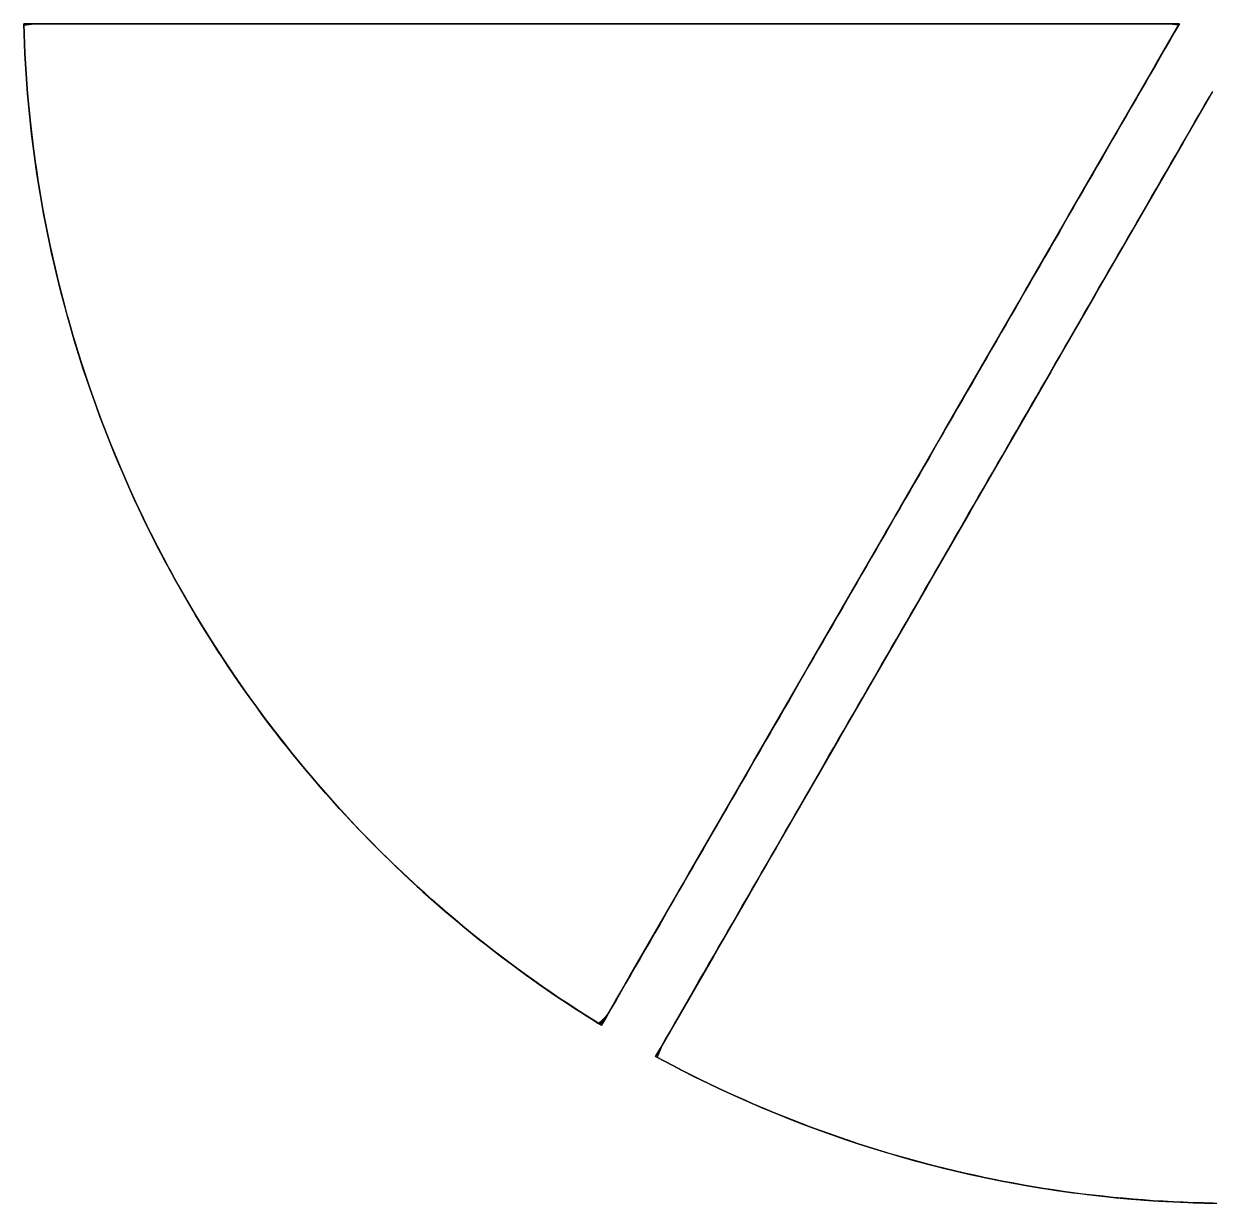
# Model space of a CAD drawing. Header units: millimetres. Extents: x -500 to 500, y -500 to 500.
# Drawn here: x -499.8 to -10, y -500 to -12.9 of the extents above; entities that cross this region are included whole.
import ezdxf

# ---------------------------------------------------------------- set-up
doc = ezdxf.new("R2010")
doc.units = ezdxf.units.MM
doc.layers.add('CUT', color=7, linetype='Continuous')

msp = doc.modelspace()

# ---------------------------------------------------------------- linework, layer by layer
at = {"layer": 'CUT'}
for points in [[(-499.834, -12.9), (-499.71, -17.037), (-499.551, -21.182), (-499.358, -25.326), (-499.131, -29.468), (-498.869, -33.608), (-498.573, -37.746), (-498.243, -41.881), (-497.878, -46.013), (-497.479, -50.142), (-497.046, -54.268), (-496.579, -58.39), (-496.077, -62.508), (-495.542, -66.622), (-494.972, -70.731), (-494.368, -74.835), (-493.73, -78.934), (-493.058, -83.028), (-492.352, -87.115), (-491.613, -91.197), (-490.839, -95.273), (-490.032, -99.342), (-489.191, -103.404), (-488.316, -107.459), (-487.408, -111.507), (-486.466, -115.547), (-485.49, -119.579), (-484.481, -123.603), (-483.439, -127.618), (-482.364, -131.625), (-481.255, -135.622), (-480.113, -139.61), (-478.939, -143.589), (-477.731, -147.558), (-476.49, -151.516), (-475.217, -155.464), (-473.91, -159.402), (-472.572, -163.328), (-471.2, -167.243), (-469.797, -171.147), (-468.36, -175.039), (-466.892, -178.918), (-465.392, -182.786), (-463.859, -186.641), (-462.295, -190.483), (-460.698, -194.312), (-459.07, -198.127), (-457.411, -201.929), (-455.72, -205.717), (-453.997, -209.491), (-452.243, -213.251), (-450.459, -216.995), (-448.643, -220.725), (-446.796, -224.44), (-444.919, -228.139), (-443.01, -231.823), (-441.072, -235.49), (-439.103, -239.141), (-437.104, -242.776), (-435.074, -246.394), (-433.015, -249.996), (-430.926, -253.58), (-428.807, -257.146), (-426.659, -260.695), (-424.482, -264.226), (-422.275, -267.739), (-420.039, -271.233), (-417.774, -274.708), (-415.481, -278.165), (-413.159, -281.603), (-410.808, -285.021), (-408.429, -288.419), (-406.022, -291.798), (-403.587, -295.157), (-401.124, -298.495), (-398.634, -301.813), (-396.116, -305.11), (-393.571, -308.385), (-390.999, -311.64), (-388.4, -314.873), (-385.774, -318.085), (-383.122, -321.275), (-380.443, -324.442), (-377.739, -327.588), (-375.008, -330.71), (-372.251, -333.81), (-369.469, -336.887), (-366.661, -339.941), (-363.828, -342.971), (-360.97, -345.978), (-358.087, -348.961), (-355.179, -351.92), (-352.247, -354.855), (-349.291, -357.765), (-346.311, -360.65), (-343.307, -363.511), (-340.279, -366.347), (-337.228, -369.158), (-334.153, -371.943), (-331.056, -374.702), (-327.936, -377.436), (-324.793, -380.144), (-321.628, -382.826), (-318.441, -385.481), (-315.232, -388.11), (-312.001, -390.712), (-308.748, -393.287), (-305.475, -395.835), (-302.18, -398.356), (-298.865, -400.849), (-295.529, -403.315), (-292.172, -405.753), (-288.796, -408.163), (-285.4, -410.545), (-281.984, -412.899), (-278.548, -415.224), (-275.094, -417.521), (-271.62, -419.789), (-268.128, -422.028), (-264.617, -424.238), (-261.089, -426.419), (-264.609, -424.243), (-268.12, -422.033), (-271.612, -419.794), (-275.085, -417.526), (-278.54, -415.229), (-281.975, -412.904), (-285.391, -410.551), (-288.788, -408.169), (-292.164, -405.759), (-295.521, -403.321), (-298.857, -400.855), (-302.172, -398.362), (-305.467, -395.841), (-308.741, -393.293), (-311.993, -390.718), (-315.224, -388.116), (-318.433, -385.487), (-321.62, -382.832), (-324.786, -380.15), (-327.928, -377.443), (-331.049, -374.709), (-334.146, -371.95), (-337.22, -369.164), (-340.272, -366.354), (-343.3, -363.518), (-346.304, -360.657), (-349.284, -357.772), (-352.24, -354.862), (-355.172, -351.927), (-358.08, -348.968), (-360.963, -345.985), (-363.821, -342.979), (-366.654, -339.948), (-369.462, -336.895), (-372.244, -333.818), (-375.001, -330.718), (-377.732, -327.595), (-380.437, -324.45), (-383.116, -321.282), (-385.768, -318.093), (-388.394, -314.881), (-390.993, -311.648), (-393.565, -308.393), (-396.11, -305.117), (-398.628, -301.821), (-401.118, -298.503), (-403.581, -295.165), (-406.016, -291.806), (-408.423, -288.427), (-410.802, -285.029), (-413.153, -281.611), (-415.475, -278.173), (-417.769, -274.717), (-420.034, -271.241), (-422.27, -267.747), (-424.476, -264.234), (-426.654, -260.704), (-428.802, -257.155), (-430.921, -253.588), (-433.01, -250.004), (-435.07, -246.403), (-437.099, -242.785), (-439.098, -239.15), (-441.067, -235.499), (-443.006, -231.831), (-444.914, -228.148), (-446.792, -224.449), (-448.638, -220.734), (-450.454, -217.004), (-452.239, -213.26), (-453.993, -209.5), (-455.716, -205.726), (-457.407, -201.938), (-459.066, -198.137), (-460.694, -194.321), (-462.291, -190.492), (-463.855, -186.65), (-465.388, -182.795), (-466.888, -178.928), (-468.357, -175.048), (-469.793, -171.156), (-471.197, -167.253), (-472.568, -163.337), (-473.907, -159.411), (-475.214, -155.474), (-476.487, -151.526), (-477.728, -147.567), (-478.936, -143.599), (-480.111, -139.62), (-481.253, -135.632), (-482.361, -131.634), (-483.437, -127.628), (-484.479, -123.613), (-485.488, -119.589), (-486.463, -115.557), (-487.405, -111.517), (-488.314, -107.469), (-489.189, -103.414), (-490.03, -99.352), (-490.837, -95.283), (-491.611, -91.207), (-492.351, -87.125), (-493.057, -83.037), (-493.729, -78.944), (-494.367, -74.845), (-494.97, -70.741), (-495.54, -66.632), (-496.076, -62.518), (-496.578, -58.4), (-497.045, -54.278), (-497.478, -50.152), (-497.877, -46.023), (-498.242, -41.891), (-498.572, -37.756), (-498.869, -33.618), (-499.13, -29.478), (-499.358, -25.336), (-499.551, -21.192), (-499.709, -17.047), (-499.834, -12.9)], [(-499.834, -12.9), (-495.854, -12.9), (-491.875, -12.9), (-487.896, -12.9), (-483.917, -12.9), (-479.938, -12.9), (-475.959, -12.9), (-471.979, -12.9), (-468, -12.9), (-464.021, -12.9), (-460.042, -12.9), (-456.063, -12.9), (-452.084, -12.9), (-448.104, -12.9), (-444.125, -12.9), (-440.146, -12.9), (-436.167, -12.9), (-432.188, -12.9), (-428.209, -12.9), (-424.229, -12.9), (-420.25, -12.9), (-416.271, -12.9), (-412.292, -12.9), (-408.313, -12.9), (-404.334, -12.9), (-400.354, -12.9), (-396.375, -12.9), (-392.396, -12.9), (-388.417, -12.9), (-384.438, -12.9), (-380.459, -12.9), (-376.479, -12.9), (-372.5, -12.9), (-368.521, -12.9), (-364.542, -12.9), (-360.563, -12.9), (-356.584, -12.9), (-352.604, -12.9), (-348.625, -12.9), (-344.646, -12.9), (-340.667, -12.9), (-336.688, -12.9), (-332.709, -12.9), (-328.729, -12.9), (-324.75, -12.9), (-320.771, -12.9), (-316.792, -12.9), (-312.813, -12.9), (-308.834, -12.9), (-304.854, -12.9), (-300.875, -12.9), (-296.896, -12.9), (-292.917, -12.9), (-288.938, -12.9), (-284.959, -12.9), (-280.979, -12.9), (-277, -12.9), (-273.021, -12.9), (-269.042, -12.9), (-265.063, -12.9), (-261.084, -12.9), (-257.104, -12.9), (-253.125, -12.9), (-249.146, -12.9), (-245.167, -12.9), (-241.188, -12.9), (-237.209, -12.9), (-233.229, -12.9), (-229.25, -12.9), (-225.271, -12.9), (-221.292, -12.9), (-217.313, -12.9), (-213.333, -12.9), (-209.354, -12.9), (-205.375, -12.9), (-201.396, -12.9), (-197.417, -12.9), (-193.438, -12.9), (-189.458, -12.9), (-185.479, -12.9), (-181.5, -12.9), (-177.521, -12.9), (-173.542, -12.9), (-169.563, -12.9), (-165.583, -12.9), (-161.604, -12.9), (-157.625, -12.9), (-153.646, -12.9), (-149.667, -12.9), (-145.688, -12.9), (-141.708, -12.9), (-137.729, -12.9), (-133.75, -12.9), (-129.771, -12.9), (-125.792, -12.9), (-121.813, -12.9), (-117.833, -12.9), (-113.854, -12.9), (-109.875, -12.9), (-105.896, -12.9), (-101.917, -12.9), (-97.938, -12.9), (-93.958, -12.9), (-89.979, -12.9), (-86, -12.9), (-82.021, -12.9), (-78.042, -12.9), (-74.063, -12.9), (-70.083, -12.9), (-66.104, -12.9), (-62.125, -12.9), (-58.146, -12.9), (-54.167, -12.9), (-50.188, -12.9), (-46.208, -12.9), (-42.229, -12.9), (-38.25, -12.9), (-34.271, -12.9), (-30.292, -12.9), (-26.313, -12.9), (-22.343, -12.9), (-26.323, -12.9), (-30.302, -12.9), (-34.281, -12.9), (-38.26, -12.9), (-42.239, -12.9), (-46.218, -12.9), (-50.198, -12.9), (-54.177, -12.9), (-58.156, -12.9), (-62.135, -12.9), (-66.114, -12.9), (-70.093, -12.9), (-74.073, -12.9), (-78.052, -12.9), (-82.031, -12.9), (-86.01, -12.9), (-89.989, -12.9), (-93.968, -12.9), (-97.948, -12.9), (-101.927, -12.9), (-105.906, -12.9), (-109.885, -12.9), (-113.864, -12.9), (-117.843, -12.9), (-121.823, -12.9), (-125.802, -12.9), (-129.781, -12.9), (-133.76, -12.9), (-137.739, -12.9), (-141.718, -12.9), (-145.698, -12.9), (-149.677, -12.9), (-153.656, -12.9), (-157.635, -12.9), (-161.614, -12.9), (-165.593, -12.9), (-169.573, -12.9), (-173.552, -12.9), (-177.531, -12.9), (-181.51, -12.9), (-185.489, -12.9), (-189.468, -12.9), (-193.448, -12.9), (-197.427, -12.9), (-201.406, -12.9), (-205.385, -12.9), (-209.364, -12.9), (-213.343, -12.9), (-217.323, -12.9), (-221.302, -12.9), (-225.281, -12.9), (-229.26, -12.9), (-233.239, -12.9), (-237.219, -12.9), (-241.198, -12.9), (-245.177, -12.9), (-249.156, -12.9), (-253.135, -12.9), (-257.114, -12.9), (-261.094, -12.9), (-265.073, -12.9), (-269.052, -12.9), (-273.031, -12.9), (-277.01, -12.9), (-280.989, -12.9), (-284.969, -12.9), (-288.948, -12.9), (-292.927, -12.9), (-296.906, -12.9), (-300.885, -12.9), (-304.864, -12.9), (-308.844, -12.9), (-312.823, -12.9), (-316.802, -12.9), (-320.781, -12.9), (-324.76, -12.9), (-328.739, -12.9), (-332.719, -12.9), (-336.698, -12.9), (-340.677, -12.9), (-344.656, -12.9), (-348.635, -12.9), (-352.614, -12.9), (-356.594, -12.9), (-360.573, -12.9), (-364.552, -12.9), (-368.531, -12.9), (-372.51, -12.9), (-376.489, -12.9), (-380.469, -12.9), (-384.448, -12.9), (-388.427, -12.9), (-392.406, -12.9), (-396.385, -12.9), (-400.364, -12.9), (-404.344, -12.9), (-408.323, -12.9), (-412.302, -12.9), (-416.281, -12.9), (-420.26, -12.9), (-424.239, -12.9), (-428.219, -12.9), (-432.198, -12.9), (-436.177, -12.9), (-440.156, -12.9), (-444.135, -12.9), (-448.114, -12.9), (-452.094, -12.9), (-456.073, -12.9), (-460.052, -12.9), (-464.031, -12.9), (-468.01, -12.9), (-471.989, -12.9), (-475.969, -12.9), (-479.948, -12.9), (-483.927, -12.9), (-487.906, -12.9), (-491.885, -12.9), (-495.864, -12.9), (-499.834, -12.9)], [(-499.834, -12.9), (-499.641, -18.95), (-499.375, -24.997), (-499.036, -31.041), (-498.623, -37.08), (-498.138, -43.114), (-497.579, -49.141), (-496.948, -55.162), (-496.244, -61.174), (-495.467, -67.177), (-494.617, -73.17), (-493.695, -79.153), (-492.701, -85.124), (-491.634, -91.082), (-490.495, -97.027), (-489.285, -102.958), (-488.003, -108.874), (-486.649, -114.774), (-485.224, -120.657), (-483.727, -126.522), (-482.16, -132.369), (-480.522, -138.196), (-478.814, -144.004), (-477.036, -149.79), (-475.187, -155.554), (-473.269, -161.295), (-471.282, -167.013), (-469.226, -172.706), (-467.1, -178.374), (-464.907, -184.015), (-462.645, -189.63), (-460.315, -195.217), (-457.918, -200.776), (-455.454, -206.304), (-452.923, -211.803), (-450.326, -217.271), (-447.663, -222.707), (-444.934, -228.11), (-442.139, -233.479), (-439.281, -238.815), (-436.357, -244.115), (-433.37, -249.38), (-430.319, -254.608), (-427.205, -259.799), (-424.029, -264.952), (-420.79, -270.066), (-417.49, -275.14), (-414.128, -280.174), (-410.706, -285.167), (-407.224, -290.119), (-403.682, -295.027), (-400.081, -299.893), (-396.421, -304.714), (-392.703, -309.491), (-388.927, -314.222), (-385.095, -318.908), (-381.206, -323.546), (-377.261, -328.138), (-373.261, -332.681), (-369.206, -337.175), (-365.097, -341.62), (-360.934, -346.015), (-356.719, -350.359), (-352.451, -354.652), (-348.132, -358.893), (-343.762, -363.081), (-339.341, -367.216), (-334.871, -371.297), (-330.351, -375.324), (-325.783, -379.296), (-321.167, -383.212), (-316.505, -387.072), (-311.795, -390.875), (-307.041, -394.621), (-302.241, -398.31), (-297.397, -401.939), (-292.509, -405.51), (-287.578, -409.022), (-282.605, -412.473), (-277.591, -415.864), (-272.536, -419.194), (-267.442, -422.463), (-262.308, -425.67), (-258.777, -422.415), (-255.751, -417.173), (-252.724, -411.931), (-249.697, -406.689), (-246.671, -401.446), (-243.644, -396.204), (-240.618, -390.962), (-237.591, -385.72), (-234.564, -380.477), (-231.538, -375.235), (-228.511, -369.993), (-225.484, -364.751), (-222.458, -359.508), (-219.431, -354.266), (-216.405, -349.024), (-213.378, -343.782), (-210.351, -338.539), (-207.325, -333.297), (-204.298, -328.055), (-201.272, -322.813), (-198.245, -317.57), (-195.218, -312.328), (-192.192, -307.086), (-189.165, -301.844), (-186.138, -296.601), (-183.112, -291.359), (-180.085, -286.117), (-177.059, -280.874), (-174.032, -275.632), (-171.005, -270.39), (-167.979, -265.148), (-164.952, -259.905), (-161.926, -254.663), (-158.899, -249.421), (-155.872, -244.179), (-152.846, -238.936), (-149.819, -233.694), (-146.792, -228.452), (-143.766, -223.21), (-140.739, -217.967), (-137.713, -212.725), (-134.686, -207.483), (-131.659, -202.241), (-128.633, -196.998), (-125.606, -191.756), (-122.579, -186.514), (-119.553, -181.272), (-116.526, -176.029), (-113.5, -170.787), (-110.473, -165.545), (-107.446, -160.303), (-104.42, -155.06), (-101.393, -149.818), (-98.367, -144.576), (-95.34, -139.334), (-92.313, -134.091), (-89.287, -128.849), (-86.26, -123.607), (-83.233, -118.365), (-80.207, -113.122), (-77.18, -107.88), (-74.154, -102.638), (-71.127, -97.396), (-68.1, -92.153), (-65.074, -86.911), (-62.047, -81.669), (-59.021, -76.427), (-55.994, -71.184), (-52.967, -65.942), (-49.941, -60.7), (-46.914, -55.458), (-43.887, -50.215), (-40.861, -44.973), (-37.834, -39.731), (-34.808, -34.489), (-31.781, -29.246), (-28.754, -24.004), (-25.728, -18.762), (-22.701, -13.52), (-27.681, -12.9), (-33.735, -12.9), (-39.788, -12.9), (-45.841, -12.9), (-51.894, -12.9), (-57.947, -12.9), (-64.001, -12.9), (-70.054, -12.9), (-76.107, -12.9), (-82.16, -12.9), (-88.214, -12.9), (-94.267, -12.9), (-100.32, -12.9), (-106.373, -12.9), (-112.427, -12.9), (-118.48, -12.9), (-124.533, -12.9), (-130.586, -12.9), (-136.64, -12.9), (-142.693, -12.9), (-148.746, -12.9), (-154.799, -12.9), (-160.852, -12.9), (-166.906, -12.9), (-172.959, -12.9), (-179.012, -12.9), (-185.065, -12.9), (-191.119, -12.9), (-197.172, -12.9), (-203.225, -12.9), (-209.278, -12.9), (-215.332, -12.9), (-221.385, -12.9), (-227.438, -12.9), (-233.491, -12.9), (-239.545, -12.9), (-245.598, -12.9), (-251.651, -12.9), (-257.704, -12.9), (-263.757, -12.9), (-269.811, -12.9), (-275.864, -12.9), (-281.917, -12.9), (-287.97, -12.9), (-294.024, -12.9), (-300.077, -12.9), (-306.13, -12.9), (-312.183, -12.9), (-318.237, -12.9), (-324.29, -12.9), (-330.343, -12.9), (-336.396, -12.9), (-342.449, -12.9), (-348.503, -12.9), (-354.556, -12.9), (-360.609, -12.9), (-366.662, -12.9), (-372.716, -12.9), (-378.769, -12.9), (-384.822, -12.9), (-390.875, -12.9), (-396.929, -12.9), (-402.982, -12.9), (-409.035, -12.9), (-415.088, -12.9), (-421.142, -12.9), (-427.195, -12.9), (-433.248, -12.9), (-439.301, -12.9), (-445.354, -12.9), (-451.408, -12.9), (-457.461, -12.9), (-463.514, -12.9), (-469.567, -12.9), (-475.621, -12.9), (-481.674, -12.9), (-487.727, -12.9), (-493.78, -12.9), (-499.834, -12.9)], [(-22.343, -12.9), (-28.397, -12.9), (-34.45, -12.9), (-40.503, -12.9), (-46.556, -12.9), (-52.61, -12.9), (-58.663, -12.9), (-64.716, -12.9), (-70.769, -12.9), (-76.823, -12.9), (-82.876, -12.9), (-88.929, -12.9), (-94.982, -12.9), (-101.035, -12.9), (-107.089, -12.9), (-113.142, -12.9), (-119.195, -12.9), (-125.248, -12.9), (-131.302, -12.9), (-137.355, -12.9), (-143.408, -12.9), (-149.461, -12.9), (-155.515, -12.9), (-161.568, -12.9), (-167.621, -12.9), (-173.674, -12.9), (-179.728, -12.9), (-185.781, -12.9), (-191.834, -12.9), (-197.887, -12.9), (-203.94, -12.9), (-209.994, -12.9), (-216.047, -12.9), (-222.1, -12.9), (-228.153, -12.9), (-234.207, -12.9), (-240.26, -12.9), (-246.313, -12.9), (-252.366, -12.9), (-258.42, -12.9), (-264.473, -12.9), (-270.526, -12.9), (-276.579, -12.9), (-282.633, -12.9), (-288.686, -12.9), (-294.739, -12.9), (-300.792, -12.9), (-306.845, -12.9), (-312.899, -12.9), (-318.952, -12.9), (-325.005, -12.9), (-331.058, -12.9), (-337.112, -12.9), (-343.165, -12.9), (-349.218, -12.9), (-355.271, -12.9), (-361.325, -12.9), (-367.378, -12.9), (-373.431, -12.9), (-379.484, -12.9), (-385.537, -12.9), (-391.591, -12.9), (-397.644, -12.9), (-403.697, -12.9), (-409.75, -12.9), (-415.804, -12.9), (-421.857, -12.9), (-427.91, -12.9), (-433.963, -12.9), (-440.017, -12.9), (-446.07, -12.9), (-452.123, -12.9), (-458.176, -12.9), (-464.23, -12.9), (-470.283, -12.9), (-476.336, -12.9), (-482.389, -12.9), (-488.442, -12.9), (-494.496, -12.9), (-499.815, -13.615), (-499.613, -19.665), (-499.338, -25.712), (-498.991, -31.755), (-498.57, -37.794), (-498.076, -43.827), (-497.508, -49.853), (-496.868, -55.872), (-496.156, -61.884), (-495.37, -67.886), (-494.512, -73.878), (-493.581, -79.859), (-492.578, -85.828), (-491.503, -91.785), (-490.356, -97.729), (-489.137, -103.658), (-487.846, -109.572), (-486.484, -115.47), (-485.05, -121.351), (-483.546, -127.214), (-481.97, -133.059), (-480.324, -138.884), (-478.608, -144.688), (-476.821, -150.472), (-474.964, -156.233), (-473.038, -161.972), (-471.043, -167.687), (-468.978, -173.377), (-466.845, -179.042), (-464.643, -184.68), (-462.373, -190.292), (-460.036, -195.876), (-457.631, -201.43), (-455.159, -206.956), (-452.62, -212.451), (-450.015, -217.915), (-447.343, -223.347), (-444.607, -228.746), (-441.805, -234.112), (-438.938, -239.443), (-436.008, -244.74), (-433.013, -250), (-429.954, -255.224), (-426.833, -260.41), (-423.649, -265.558), (-420.403, -270.668), (-417.096, -275.737), (-413.727, -280.767), (-410.298, -285.755), (-406.808, -290.701), (-403.259, -295.604), (-399.651, -300.465), (-395.984, -305.281), (-392.259, -310.052), (-388.477, -314.778), (-384.638, -319.458), (-380.742, -324.091), (-376.791, -328.677), (-372.784, -333.214), (-368.723, -337.703), (-364.608, -342.142), (-360.439, -346.531), (-356.217, -350.869), (-351.944, -355.156), (-347.618, -359.391), (-343.242, -363.573), (-338.815, -367.701), (-334.339, -371.776), (-329.814, -375.796), (-325.24, -379.762), (-320.619, -383.671), (-315.951, -387.525), (-311.236, -391.321), (-306.476, -395.06), (-301.671, -398.742), (-296.821, -402.364), (-291.928, -405.928), (-286.993, -409.433), (-282.015, -412.877), (-276.996, -416.261), (-271.936, -419.584), (-266.837, -422.845), (-261.698, -426.045), (-258.42, -421.796), (-255.393, -416.554), (-252.366, -411.311), (-249.34, -406.069), (-246.313, -400.827), (-243.286, -395.585), (-240.26, -390.342), (-237.233, -385.1), (-234.207, -379.858), (-231.18, -374.616), (-228.153, -369.373), (-225.127, -364.131), (-222.1, -358.889), (-219.074, -353.647), (-216.047, -348.404), (-213.02, -343.162), (-209.994, -337.92), (-206.967, -332.678), (-203.94, -327.435), (-200.914, -322.193), (-197.887, -316.951), (-194.861, -311.708), (-191.834, -306.466), (-188.807, -301.224), (-185.781, -295.982), (-182.754, -290.739), (-179.728, -285.497), (-176.701, -280.255), (-173.674, -275.013), (-170.648, -269.77), (-167.621, -264.528), (-164.594, -259.286), (-161.568, -254.044), (-158.541, -248.801), (-155.515, -243.559), (-152.488, -238.317), (-149.461, -233.075), (-146.435, -227.832), (-143.408, -222.59), (-140.382, -217.348), (-137.355, -212.106), (-134.328, -206.863), (-131.302, -201.621), (-128.275, -196.379), (-125.248, -191.137), (-122.222, -185.894), (-119.195, -180.652), (-116.169, -175.41), (-113.142, -170.168), (-110.115, -164.925), (-107.089, -159.683), (-104.062, -154.441), (-101.035, -149.199), (-98.009, -143.956), (-94.982, -138.714), (-91.956, -133.472), (-88.929, -128.23), (-85.902, -122.987), (-82.876, -117.745), (-79.849, -112.503), (-76.823, -107.261), (-73.796, -102.018), (-70.769, -96.776), (-67.743, -91.534), (-64.716, -86.292), (-61.689, -81.049), (-58.663, -75.807), (-55.636, -70.565), (-52.61, -65.323), (-49.583, -60.08), (-46.556, -54.838), (-43.53, -49.596), (-40.503, -44.354), (-37.477, -39.111), (-34.45, -33.869), (-31.423, -28.627), (-28.397, -23.385), (-25.37, -18.142), (-22.343, -12.9)], [(-261.089, -426.419), (-259.104, -422.981), (-257.114, -419.535), (-255.125, -416.089), (-253.135, -412.643), (-251.146, -409.197), (-249.156, -405.751), (-247.166, -402.305), (-245.177, -398.859), (-243.187, -395.413), (-241.198, -391.967), (-239.208, -388.521), (-237.219, -385.075), (-235.229, -381.628), (-233.239, -378.182), (-231.25, -374.736), (-229.26, -371.29), (-227.271, -367.844), (-225.281, -364.398), (-223.291, -360.952), (-221.302, -357.506), (-219.312, -354.06), (-217.323, -350.614), (-215.333, -347.168), (-213.343, -343.722), (-211.354, -340.276), (-209.364, -336.83), (-207.375, -333.384), (-205.385, -329.938), (-203.396, -326.491), (-201.406, -323.045), (-199.416, -319.599), (-197.427, -316.153), (-195.437, -312.707), (-193.448, -309.261), (-191.458, -305.815), (-189.468, -302.369), (-187.479, -298.923), (-185.489, -295.477), (-183.5, -292.031), (-181.51, -288.585), (-179.521, -285.139), (-177.531, -281.693), (-175.541, -278.247), (-173.552, -274.801), (-171.562, -271.355), (-169.573, -267.908), (-167.583, -264.462), (-165.593, -261.016), (-163.604, -257.57), (-161.614, -254.124), (-159.625, -250.678), (-157.635, -247.232), (-155.646, -243.786), (-153.656, -240.34), (-151.666, -236.894), (-149.677, -233.448), (-147.687, -230.002), (-145.698, -226.556), (-143.708, -223.11), (-141.718, -219.664), (-139.729, -216.218), (-137.739, -212.771), (-135.75, -209.325), (-133.76, -205.879), (-131.771, -202.433), (-129.781, -198.987), (-127.791, -195.541), (-125.802, -192.095), (-123.812, -188.649), (-121.823, -185.203), (-119.833, -181.757), (-117.843, -178.311), (-115.854, -174.865), (-113.864, -171.419), (-111.875, -167.973), (-109.885, -164.527), (-107.896, -161.081), (-105.906, -157.635), (-103.916, -154.188), (-101.927, -150.742), (-99.937, -147.296), (-97.948, -143.85), (-95.958, -140.404), (-93.968, -136.958), (-91.979, -133.512), (-89.989, -130.066), (-88, -126.62), (-86.01, -123.174), (-84.021, -119.728), (-82.031, -116.282), (-80.041, -112.836), (-78.052, -109.39), (-76.062, -105.944), (-74.073, -102.498), (-72.083, -99.052), (-70.093, -95.605), (-68.104, -92.159), (-66.114, -88.713), (-64.125, -85.267), (-62.135, -81.821), (-60.146, -78.375), (-58.156, -74.929), (-56.166, -71.483), (-54.177, -68.037), (-52.187, -64.591), (-50.198, -61.145), (-48.208, -57.699), (-46.218, -54.253), (-44.229, -50.807), (-42.239, -47.361), (-40.25, -43.915), (-38.26, -40.468), (-36.271, -37.022), (-34.281, -33.576), (-32.291, -30.13), (-30.302, -26.684), (-28.312, -23.238), (-26.323, -19.792), (-24.333, -16.346), (-22.343, -12.9), (-24.328, -16.337), (-26.318, -19.783), (-28.307, -23.23), (-30.297, -26.676), (-32.286, -30.122), (-34.276, -33.568), (-36.266, -37.014), (-38.255, -40.46), (-40.245, -43.906), (-42.234, -47.352), (-44.224, -50.798), (-46.213, -54.244), (-48.203, -57.69), (-50.193, -61.136), (-52.182, -64.582), (-54.172, -68.028), (-56.161, -71.474), (-58.151, -74.92), (-60.141, -78.366), (-62.13, -81.813), (-64.12, -85.259), (-66.109, -88.705), (-68.099, -92.151), (-70.088, -95.597), (-72.078, -99.043), (-74.068, -102.489), (-76.057, -105.935), (-78.047, -109.381), (-80.036, -112.827), (-82.026, -116.273), (-84.016, -119.719), (-86.005, -123.165), (-87.995, -126.611), (-89.984, -130.057), (-91.974, -133.503), (-93.963, -136.95), (-95.953, -140.396), (-97.943, -143.842), (-99.932, -147.288), (-101.922, -150.734), (-103.911, -154.18), (-105.901, -157.626), (-107.891, -161.072), (-109.88, -164.518), (-111.87, -167.964), (-113.859, -171.41), (-115.849, -174.856), (-117.838, -178.302), (-119.828, -181.748), (-121.818, -185.194), (-123.807, -188.64), (-125.797, -192.086), (-127.786, -195.533), (-129.776, -198.979), (-131.766, -202.425), (-133.755, -205.871), (-135.745, -209.317), (-137.734, -212.763), (-139.724, -216.209), (-141.713, -219.655), (-143.703, -223.101), (-145.693, -226.547), (-147.682, -229.993), (-149.672, -233.439), (-151.661, -236.885), (-153.651, -240.331), (-155.641, -243.777), (-157.63, -247.223), (-159.62, -250.669), (-161.609, -254.116), (-163.599, -257.562), (-165.588, -261.008), (-167.578, -264.454), (-169.568, -267.9), (-171.557, -271.346), (-173.547, -274.792), (-175.536, -278.238), (-177.526, -281.684), (-179.516, -285.13), (-181.505, -288.576), (-183.495, -292.022), (-185.484, -295.468), (-187.474, -298.914), (-189.463, -302.36), (-191.453, -305.806), (-193.443, -309.253), (-195.432, -312.699), (-197.422, -316.145), (-199.411, -319.591), (-201.401, -323.037), (-203.391, -326.483), (-205.38, -329.929), (-207.37, -333.375), (-209.359, -336.821), (-211.349, -340.267), (-213.338, -343.713), (-215.328, -347.159), (-217.318, -350.605), (-219.307, -354.051), (-221.297, -357.497), (-223.286, -360.943), (-225.276, -364.389), (-227.266, -367.836), (-229.255, -371.282), (-231.245, -374.728), (-233.234, -378.174), (-235.224, -381.62), (-237.214, -385.066), (-239.203, -388.512), (-241.193, -391.958), (-243.182, -395.404), (-245.172, -398.85), (-247.161, -402.296), (-249.151, -405.742), (-251.141, -409.188), (-253.13, -412.634), (-255.12, -416.08), (-257.109, -419.526), (-259.099, -422.973), (-261.089, -426.419)]]:
    msp.add_lwpolyline(points, close=True, dxfattribs=at)
for points in [[(-8.722, -40.907), (-11.749, -46.149), (-14.775, -51.392), (-17.802, -56.634), (-20.829, -61.876), (-23.855, -67.119), (-26.882, -72.361), (-29.908, -77.603), (-32.935, -82.845), (-35.962, -88.088), (-38.988, -93.33), (-42.015, -98.572), (-45.042, -103.814), (-48.068, -109.057), (-51.095, -114.299), (-54.121, -119.541), (-57.148, -124.783), (-60.175, -130.026), (-63.201, -135.268), (-66.228, -140.51), (-69.255, -145.752), (-72.281, -150.995), (-75.308, -156.237), (-78.334, -161.479), (-81.361, -166.721), (-84.388, -171.964), (-87.414, -177.206), (-90.441, -182.448), (-93.467, -187.69), (-96.494, -192.933), (-99.521, -198.175), (-102.547, -203.417), (-105.574, -208.659), (-108.601, -213.902), (-111.627, -219.144), (-114.654, -224.386), (-117.68, -229.628), (-120.707, -234.871), (-123.734, -240.113), (-126.76, -245.355), (-129.787, -250.597), (-132.813, -255.84), (-135.84, -261.082), (-138.867, -266.324), (-141.893, -271.566), (-144.92, -276.809), (-147.947, -282.051), (-150.973, -287.293), (-154, -292.535), (-157.026, -297.778), (-160.053, -303.02), (-163.08, -308.262), (-166.106, -313.504), (-169.133, -318.747), (-172.159, -323.989), (-175.186, -329.231), (-178.213, -334.473), (-181.239, -339.716), (-184.266, -344.958), (-187.293, -350.2), (-190.319, -355.442), (-193.346, -360.685), (-196.372, -365.927), (-199.399, -371.169), (-202.426, -376.412), (-205.452, -381.654), (-208.479, -386.896), (-211.506, -392.138), (-214.532, -397.381), (-217.559, -402.623), (-220.585, -407.865), (-223.612, -413.107), (-226.639, -418.35), (-229.665, -423.592), (-232.692, -428.834), (-235.718, -434.076), (-238.745, -439.319), (-238.745, -439.319), (-233.409, -442.177), (-228.039, -444.97), (-222.635, -447.698), (-217.199, -450.36), (-211.731, -452.957), (-206.232, -455.487), (-200.703, -457.95), (-195.144, -460.346), (-189.557, -462.675), (-183.941, -464.936), (-178.299, -467.129), (-172.631, -469.253), (-166.938, -471.309), (-161.22, -473.295), (-155.478, -475.212), (-149.714, -477.06), (-143.927, -478.837), (-138.12, -480.544), (-132.292, -482.181), (-126.445, -483.747), (-120.58, -485.243), (-114.696, -486.667), (-108.796, -488.02), (-102.88, -489.301), (-96.949, -490.511), (-91.004, -491.649), (-85.045, -492.714), (-79.074, -493.708), (-73.091, -494.629), (-67.098, -495.477), (-61.095, -496.253), (-55.082, -496.957), (-49.062, -497.587), (-43.035, -498.145), (-37.001, -498.629), (-30.962, -499.04), (-24.918, -499.379), (-18.871, -499.644), (-12.82, -499.836), (-6.768, -499.954)], [(-9.948, -43.03), (-11.938, -46.476), (-13.927, -49.922), (-15.917, -53.368), (-17.906, -56.815), (-19.896, -60.261), (-21.885, -63.707), (-23.875, -67.153), (-25.865, -70.599), (-27.854, -74.045), (-29.844, -77.491), (-31.833, -80.937), (-33.823, -84.383), (-35.813, -87.829), (-37.802, -91.275), (-39.792, -94.721), (-41.781, -98.167), (-43.771, -101.613), (-45.76, -105.059), (-47.75, -108.505), (-49.74, -111.952), (-51.729, -115.398), (-53.719, -118.844), (-55.708, -122.29), (-57.698, -125.736), (-59.688, -129.182), (-61.677, -132.628), (-63.667, -136.074), (-65.656, -139.52), (-67.646, -142.966), (-69.635, -146.412), (-71.625, -149.858), (-73.615, -153.304), (-75.604, -156.75), (-77.594, -160.196), (-79.583, -163.642), (-81.573, -167.088), (-83.563, -170.535), (-85.552, -173.981), (-87.542, -177.427), (-89.531, -180.873), (-91.521, -184.319), (-93.51, -187.765), (-95.5, -191.211), (-97.49, -194.657), (-99.479, -198.103), (-101.469, -201.549), (-103.458, -204.995), (-105.448, -208.441), (-107.438, -211.887), (-109.427, -215.333), (-111.417, -218.779), (-113.406, -222.225), (-115.396, -225.671), (-117.385, -229.118), (-119.375, -232.564), (-121.365, -236.01), (-123.354, -239.456), (-125.344, -242.902), (-127.333, -246.348), (-129.323, -249.794), (-131.313, -253.24), (-133.302, -256.686), (-135.292, -260.132), (-137.281, -263.578), (-139.271, -267.024), (-141.26, -270.47), (-143.25, -273.916), (-145.24, -277.362), (-147.229, -280.808), (-149.219, -284.255), (-151.208, -287.701), (-153.198, -291.147), (-155.188, -294.593), (-157.177, -298.039), (-159.167, -301.485), (-161.156, -304.931), (-163.146, -308.377), (-165.135, -311.823), (-167.125, -315.269), (-169.115, -318.715), (-171.104, -322.161), (-173.094, -325.607), (-175.083, -329.053), (-177.073, -332.499), (-179.063, -335.945), (-181.052, -339.391), (-183.042, -342.838), (-185.031, -346.284), (-187.021, -349.73), (-189.01, -353.176), (-191, -356.622), (-192.99, -360.068), (-194.979, -363.514), (-196.969, -366.96), (-198.958, -370.406), (-200.948, -373.852), (-202.938, -377.298), (-204.927, -380.744), (-206.917, -384.19), (-208.906, -387.636), (-210.896, -391.082), (-212.885, -394.528), (-214.875, -397.975), (-216.865, -401.421), (-218.854, -404.867), (-220.844, -408.313), (-222.833, -411.759), (-224.823, -415.205), (-226.813, -418.651), (-228.802, -422.097), (-230.792, -425.543), (-232.781, -428.989), (-234.771, -432.435), (-236.76, -435.881), (-238.745, -439.319), (-238.745, -439.319), (-236.755, -435.873), (-234.766, -432.426), (-232.776, -428.98), (-230.787, -425.534), (-228.797, -422.088), (-226.808, -418.642), (-224.818, -415.196), (-222.828, -411.75), (-220.839, -408.304), (-218.849, -404.858), (-216.86, -401.412), (-214.87, -397.966), (-212.88, -394.52), (-210.891, -391.074), (-208.901, -387.628), (-206.912, -384.182), (-204.922, -380.736), (-202.933, -377.289), (-200.943, -373.843), (-198.953, -370.397), (-196.964, -366.951), (-194.974, -363.505), (-192.985, -360.059), (-190.995, -356.613), (-189.005, -353.167), (-187.016, -349.721), (-185.026, -346.275), (-183.037, -342.829), (-181.047, -339.383), (-179.058, -335.937), (-177.068, -332.491), (-175.078, -329.045), (-173.089, -325.599), (-171.099, -322.153), (-169.11, -318.706), (-167.12, -315.26), (-165.13, -311.814), (-163.141, -308.368), (-161.151, -304.922), (-159.162, -301.476), (-157.172, -298.03), (-155.183, -294.584), (-153.193, -291.138), (-151.203, -287.692), (-149.214, -284.246), (-147.224, -280.8), (-145.235, -277.354), (-143.245, -273.908), (-141.255, -270.462), (-139.266, -267.016), (-137.276, -263.569), (-135.287, -260.123), (-133.297, -256.677), (-131.308, -253.231), (-129.318, -249.785), (-127.328, -246.339), (-125.339, -242.893), (-123.349, -239.447), (-121.36, -236.001), (-119.37, -232.555), (-117.38, -229.109), (-115.391, -225.663), (-113.401, -222.217), (-111.412, -218.771), (-109.422, -215.325), (-107.433, -211.879), (-105.443, -208.433), (-103.453, -204.986), (-101.464, -201.54), (-99.474, -198.094), (-97.485, -194.648), (-95.495, -191.202), (-93.505, -187.756), (-91.516, -184.31), (-89.526, -180.864), (-87.537, -177.418), (-85.547, -173.972), (-83.558, -170.526), (-81.568, -167.08), (-79.578, -163.634), (-77.589, -160.188), (-75.599, -156.742), (-73.61, -153.296), (-71.62, -149.85), (-69.63, -146.403), (-67.641, -142.957), (-65.651, -139.511), (-63.662, -136.065), (-61.672, -132.619), (-59.683, -129.173), (-57.693, -125.727), (-55.703, -122.281), (-53.714, -118.835), (-51.724, -115.389), (-49.735, -111.943), (-47.745, -108.497), (-45.755, -105.051), (-43.766, -101.605), (-41.776, -98.159), (-39.787, -94.713), (-37.797, -91.266), (-35.808, -87.82), (-33.818, -84.374), (-31.828, -80.928), (-29.839, -77.482), (-27.849, -74.036), (-25.86, -70.59), (-23.87, -67.144), (-21.88, -63.698), (-19.891, -60.252), (-17.901, -56.806), (-15.912, -53.36), (-13.922, -49.914), (-11.933, -46.468), (-9.943, -43.022)], [(-9.08, -41.527), (-12.106, -46.769), (-15.133, -52.011), (-18.16, -57.254), (-21.186, -62.496), (-24.213, -67.738), (-27.24, -72.98), (-30.266, -78.223), (-33.293, -83.465), (-36.319, -88.707), (-39.346, -93.949), (-42.373, -99.192), (-45.399, -104.434), (-48.426, -109.676), (-51.452, -114.918), (-54.479, -120.161), (-57.506, -125.403), (-60.532, -130.645), (-63.559, -135.887), (-66.586, -141.13), (-69.612, -146.372), (-72.639, -151.614), (-75.665, -156.856), (-78.692, -162.099), (-81.719, -167.341), (-84.745, -172.583), (-87.772, -177.825), (-90.799, -183.068), (-93.825, -188.31), (-96.852, -193.552), (-99.878, -198.794), (-102.905, -204.037), (-105.932, -209.279), (-108.958, -214.521), (-111.985, -219.763), (-115.011, -225.006), (-118.038, -230.248), (-121.065, -235.49), (-124.091, -240.732), (-127.118, -245.975), (-130.145, -251.217), (-133.171, -256.459), (-136.198, -261.701), (-139.224, -266.944), (-142.251, -272.186), (-145.278, -277.428), (-148.304, -282.67), (-151.331, -287.913), (-154.357, -293.155), (-157.384, -298.397), (-160.411, -303.639), (-163.437, -308.882), (-166.464, -314.124), (-169.491, -319.366), (-172.517, -324.608), (-175.544, -329.851), (-178.57, -335.093), (-181.597, -340.335), (-184.624, -345.578), (-187.65, -350.82), (-190.677, -356.062), (-193.703, -361.304), (-196.73, -366.547), (-199.757, -371.789), (-202.783, -377.031), (-205.81, -382.273), (-208.837, -387.516), (-211.863, -392.758), (-214.89, -398), (-217.916, -403.242), (-220.943, -408.485), (-223.97, -413.727), (-226.996, -418.969), (-230.023, -424.211), (-233.05, -429.454), (-236.076, -434.696), (-238.116, -439.66), (-232.776, -442.51), (-227.402, -445.296), (-221.995, -448.016), (-216.555, -450.671), (-211.083, -453.259), (-205.58, -455.782), (-200.047, -458.237), (-194.485, -460.625), (-188.894, -462.946), (-183.276, -465.199), (-177.631, -467.383), (-171.96, -469.5), (-166.263, -471.547), (-160.542, -473.525), (-154.798, -475.434), (-149.031, -477.273), (-143.242, -479.042), (-137.432, -480.741), (-131.602, -482.37), (-125.753, -483.928), (-119.885, -485.415), (-114, -486.831), (-108.098, -488.175), (-102.18, -489.448), (-96.247, -490.649), (-90.3, -491.778), (-84.34, -492.835), (-78.368, -493.82), (-72.384, -494.733), (-66.389, -495.573), (-60.385, -496.34), (-54.371, -497.035), (-48.35, -497.657), (-42.322, -498.206), (-36.287, -498.681), (-30.248, -499.084), (-24.203, -499.414), (-18.156, -499.67), (-12.105, -499.853), (-6.053, -499.963)], [(-8.291, -499.931), (-12.439, -499.845), (-16.585, -499.725), (-20.731, -499.57), (-24.875, -499.381), (-29.017, -499.157), (-33.158, -498.899), (-37.296, -498.607), (-41.431, -498.28), (-45.564, -497.92), (-49.693, -497.524), (-53.82, -497.095), (-57.942, -496.631), (-62.06, -496.134), (-66.174, -495.602), (-70.284, -495.036), (-74.389, -494.435), (-78.488, -493.801), (-82.582, -493.133), (-86.671, -492.431), (-90.754, -491.695), (-94.83, -490.925), (-98.9, -490.121), (-102.963, -489.284), (-107.019, -488.413), (-111.067, -487.508), (-115.108, -486.57), (-119.141, -485.598), (-123.166, -484.593), (-127.182, -483.554), (-131.189, -482.482), (-135.188, -481.377), (-139.177, -480.239), (-143.157, -479.068), (-147.126, -477.864), (-151.086, -476.627), (-155.035, -475.357), (-158.974, -474.054), (-162.901, -472.719), (-166.818, -471.351), (-170.723, -469.951), (-174.616, -468.518), (-178.497, -467.053), (-182.366, -465.556), (-186.222, -464.027), (-190.066, -462.466), (-193.896, -460.873), (-197.713, -459.249), (-201.516, -457.593), (-205.306, -455.905), (-209.081, -454.186), (-212.842, -452.436), (-216.589, -450.654), (-220.32, -448.842), (-224.037, -446.998), (-227.737, -445.124), (-231.423, -443.22), (-235.092, -441.284), (-238.745, -439.319), (-238.745, -439.319), (-235.101, -441.28), (-231.432, -443.215), (-227.746, -445.12), (-224.046, -446.994), (-220.329, -448.837), (-216.598, -450.65), (-212.851, -452.431), (-209.09, -454.182), (-205.315, -455.901), (-201.526, -457.589), (-197.722, -459.245), (-193.905, -460.87), (-190.075, -462.463), (-186.231, -464.024), (-182.375, -465.553), (-178.506, -467.05), (-174.625, -468.515), (-170.732, -469.947), (-166.827, -471.348), (-162.911, -472.716), (-158.983, -474.051), (-155.045, -475.354), (-151.096, -476.624), (-147.136, -477.861), (-143.166, -479.065), (-139.187, -480.236), (-135.197, -481.375), (-131.199, -482.48), (-127.192, -483.552), (-123.175, -484.59), (-119.151, -485.596), (-115.118, -486.567), (-111.077, -487.506), (-107.028, -488.411), (-102.972, -489.282), (-98.909, -490.119), (-94.84, -490.923), (-90.763, -491.693), (-86.681, -492.429), (-82.592, -493.131), (-78.498, -493.8), (-74.399, -494.434), (-70.294, -495.034), (-66.184, -495.6), (-62.07, -496.132), (-57.952, -496.63), (-53.829, -497.094), (-49.703, -497.523), (-45.574, -497.919), (-41.441, -498.28), (-37.306, -498.606), (-33.168, -498.899), (-29.027, -499.157), (-24.885, -499.38), (-20.741, -499.57), (-16.595, -499.725), (-12.449, -499.845), (-8.301, -499.931)]]:
    msp.add_lwpolyline(points, dxfattribs=at)

doc.saveas('drawing.dxf')
